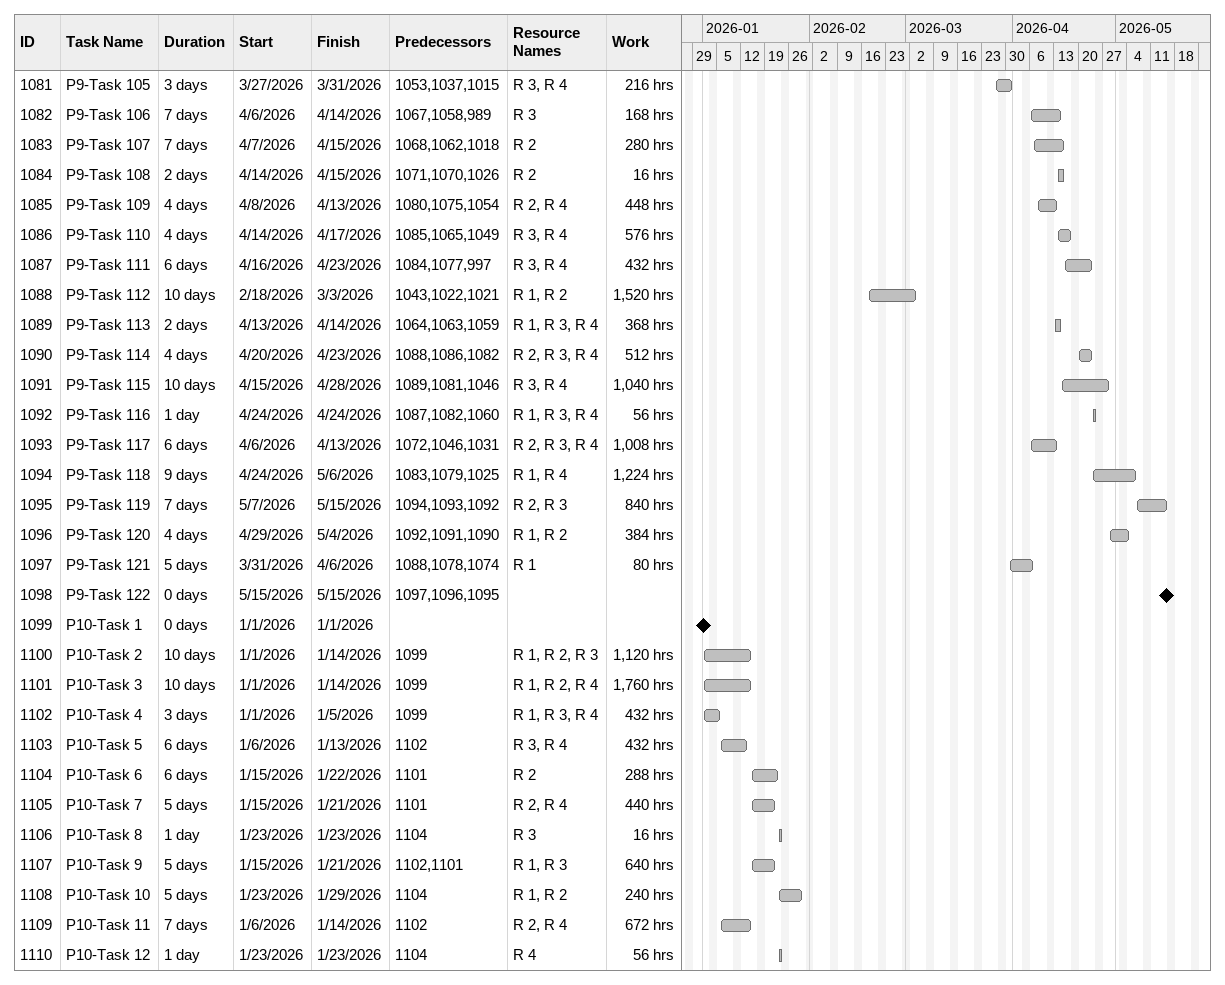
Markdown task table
| ID | Task | Duration | Start | Finish | Predecessors | Resources | Work (h) |
|---|---|---|---|---|---|---|---|
| 1081 | P9-Task 105 | 3d | 2026-03-27 | 2026-03-31 | 1053, 1037, 1015 | R 3, R 4 | 216 |
| 1082 | P9-Task 106 | 7d | 2026-04-06 | 2026-04-14 | 1067, 1058, 989 | R 3 | 168 |
| 1083 | P9-Task 107 | 7d | 2026-04-07 | 2026-04-15 | 1068, 1062, 1018 | R 2 | 280 |
| 1084 | P9-Task 108 | 2d | 2026-04-14 | 2026-04-15 | 1071, 1070, 1026 | R 2 | 16 |
| 1085 | P9-Task 109 | 4d | 2026-04-08 | 2026-04-13 | 1080, 1075, 1054 | R 2, R 4 | 448 |
| 1086 | P9-Task 110 | 4d | 2026-04-14 | 2026-04-17 | 1085, 1065, 1049 | R 3, R 4 | 576 |
| 1087 | P9-Task 111 | 6d | 2026-04-16 | 2026-04-23 | 1084, 1077, 997 | R 3, R 4 | 432 |
| 1088 | P9-Task 112 | 10d | 2026-02-18 | 2026-03-03 | 1043, 1022, 1021 | R 1, R 2 | 1520 |
| 1089 | P9-Task 113 | 2d | 2026-04-13 | 2026-04-14 | 1064, 1063, 1059 | R 1, R 3, R 4 | 368 |
| 1090 | P9-Task 114 | 4d | 2026-04-20 | 2026-04-23 | 1088, 1086, 1082 | R 2, R 3, R 4 | 512 |
| 1091 | P9-Task 115 | 10d | 2026-04-15 | 2026-04-28 | 1089, 1081, 1046 | R 3, R 4 | 1040 |
| 1092 | P9-Task 116 | 1d | 2026-04-24 | 2026-04-24 | 1087, 1082, 1060 | R 1, R 3, R 4 | 56 |
| 1093 | P9-Task 117 | 6d | 2026-04-06 | 2026-04-13 | 1072, 1046, 1031 | R 2, R 3, R 4 | 1008 |
| 1094 | P9-Task 118 | 9d | 2026-04-24 | 2026-05-06 | 1083, 1079, 1025 | R 1, R 4 | 1224 |
| 1095 | P9-Task 119 | 7d | 2026-05-07 | 2026-05-15 | 1094, 1093, 1092 | R 2, R 3 | 840 |
| 1096 | P9-Task 120 | 4d | 2026-04-29 | 2026-05-04 | 1092, 1091, 1090 | R 1, R 2 | 384 |
| 1097 | P9-Task 121 | 5d | 2026-03-31 | 2026-04-06 | 1088, 1078, 1074 | R 1 | 80 |
| 1098 | P9-Task 122 | 0d | 2026-05-15 | 2026-05-15 | 1097, 1096, 1095 |  |  |
| 1099 | P10-Task 1 | 0d | 2026-01-01 | 2026-01-01 |  |  |  |
| 1100 | P10-Task 2 | 10d | 2026-01-01 | 2026-01-14 | 1099 | R 1, R 2, R 3 | 1120 |
| 1101 | P10-Task 3 | 10d | 2026-01-01 | 2026-01-14 | 1099 | R 1, R 2, R 4 | 1760 |
| 1102 | P10-Task 4 | 3d | 2026-01-01 | 2026-01-05 | 1099 | R 1, R 3, R 4 | 432 |
| 1103 | P10-Task 5 | 6d | 2026-01-06 | 2026-01-13 | 1102 | R 3, R 4 | 432 |
| 1104 | P10-Task 6 | 6d | 2026-01-15 | 2026-01-22 | 1101 | R 2 | 288 |
| 1105 | P10-Task 7 | 5d | 2026-01-15 | 2026-01-21 | 1101 | R 2, R 4 | 440 |
| 1106 | P10-Task 8 | 1d | 2026-01-23 | 2026-01-23 | 1104 | R 3 | 16 |
| 1107 | P10-Task 9 | 5d | 2026-01-15 | 2026-01-21 | 1102, 1101 | R 1, R 3 | 640 |
| 1108 | P10-Task 10 | 5d | 2026-01-23 | 2026-01-29 | 1104 | R 1, R 2 | 240 |
| 1109 | P10-Task 11 | 7d | 2026-01-06 | 2026-01-14 | 1102 | R 2, R 4 | 672 |
| 1110 | P10-Task 12 | 1d | 2026-01-23 | 2026-01-23 | 1104 | R 4 | 56 |
